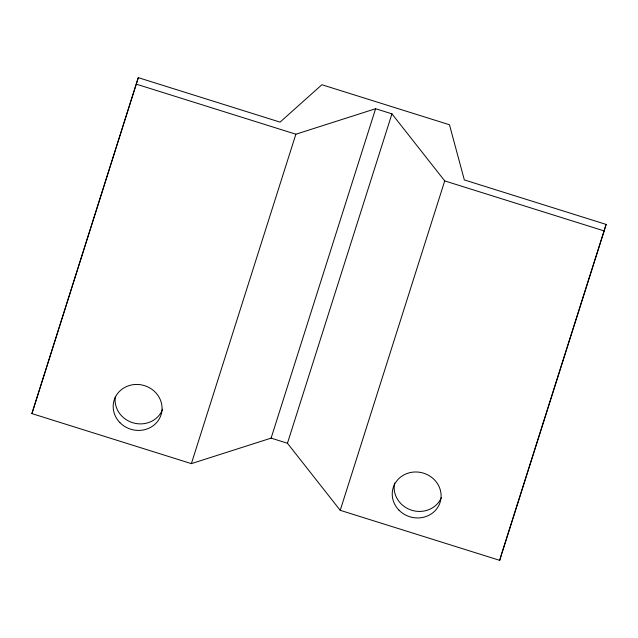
<?xml version="1.0" encoding="UTF-8"?>
<svg xmlns="http://www.w3.org/2000/svg" width="638" height="638" viewBox="0 0 638 638"><rect width="100%" height="100%" fill="white"/><g stroke="black" fill="none" stroke-linecap="round" stroke-linejoin="round"><path stroke-width="0.96" d="M31.9 413.599L138.302 77.653L280.058 122.121L321.887 84.734L449.471 124.753L464.344 179.932L606.1 224.401L604.194 230.94L499.698 560.347L340.221 510.32L287.443 443.258L271.11 438.131L191.376 463.627L31.9 413.599L138.302 77.653M499.698 560.347L501.604 553.816M191.376 463.627L295.873 134.219L375.607 108.723L391.939 113.843L444.718 180.905L604.194 230.94M271.11 438.131L375.607 108.723M287.443 443.258L391.939 113.843M340.221 510.32L444.718 180.905M501.907 552.867L606.1 224.401M136.396 84.184L295.873 134.219M441.329 497.656A24.571 22.856 16.2 0 1 411.67 510.225A24.571 22.856 16.2 0 1 394.627 483.006M162.642 409.189A24.571 22.856 16.2 0 1 133.645 422.986A24.571 22.856 16.2 0 1 115.382 396.445M398.965 510.161A24.571 22.856 16.2 0 0 440.116 502.321A24.571 22.856 16.2 0 0 410.936 472.423A24.571 22.856 16.2 0 0 398.965 510.161M119.92 422.627A24.571 22.856 16.2 0 0 161.063 414.788A24.571 22.856 16.2 0 0 131.891 384.889A24.571 22.856 16.2 0 0 119.92 422.627"/></g></svg>
